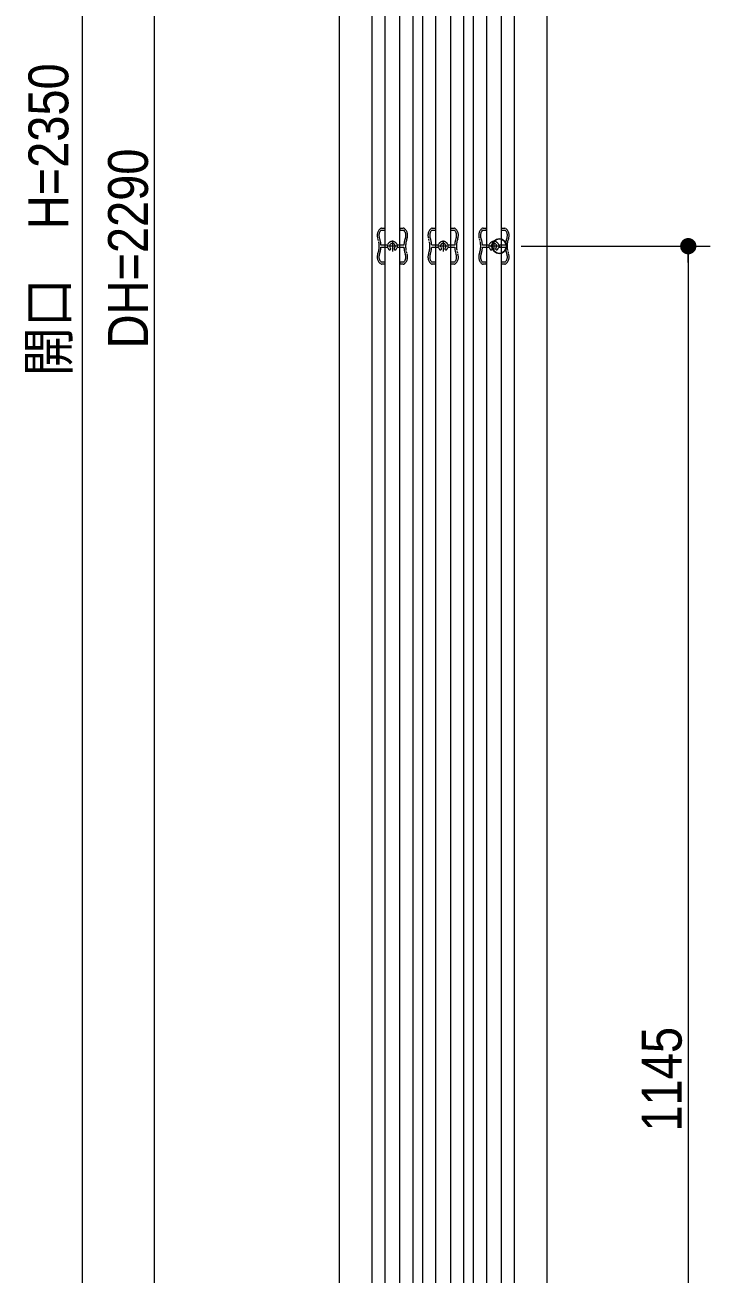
# Model space of a CAD drawing. Units: millimetres, scale not verified. Extents: x -4547 to 4547, y -2305 to 2305.
# Drawn here: x -654 to -181, y -1238 to -377 of the extents above; entities that cross this region are included whole.
import ezdxf
from ezdxf.enums import TextEntityAlignment as Align

# ---------------------------------------------------------------- set-up
doc = ezdxf.new("R2010")
doc.units = ezdxf.units.MM
doc.header["$LTSCALE"] = 20
doc.header["$PDMODE"] = 32
doc.header["$PDSIZE"] = 10
doc.linetypes.add('USER1', pattern=[10.5, 8, -0.5, 0.5, -0.5, 0.5, -0.5])
for name, color, linetype, lineweight in [('0-1_3一般', 7, 'Continuous', 15), ('0-2_2寸法-1', 7, 'Continuous', 15), ('0-3_0', 7, 'Continuous', 25)]:
    doc.layers.add(name, color=color, linetype=linetype, lineweight=lineweight)
doc.layers.add('0-4_Defpoints', color=7, linetype='Continuous')
doc.styles.add('ＭＳ Ｐゴシック', font='')
doc.styles.get('ＭＳ Ｐゴシック').set_extended_font_data('MS PGothic')

# ---------------------------------------------------------------- blocks, each defined once
blk = doc.blocks.new('グループ-5')
at = {"layer": '0-1_3一般', "linetype": 'USER1'}
for p, q in [((18650.1, -9940), (18699.5, -9940)), ((18703.5, -9936), (18703.5, -9920)), ((18907.5, -9920), (18907.5, -9936)), ((18911.5, -9940), (18961, -9940)), ((19350.1, -9940), (19399.5, -9940)), ((19403.5, -9936), (19403.5, -9920)), ((19607.5, -9920), (19607.5, -9936)), ((19611.5, -9940), (19661, -9940)), ((20055.5, -9910), (20049.5, -9910)), ((20050.1, -9940), (20099.5, -9940)), ((20055.5, -9916), (20055.5, -9910)), ((20099.5, -9916), (20055.5, -9916)), ((20103.5, -9936), (20103.5, -9920)), ((20307.5, -9920), (20307.5, -9936)), ((20355.5, -9916), (20311.5, -9916)), ((20311.5, -9940), (20361, -9940)), ((20355.5, -9910), (20355.5, -9916)), ((20361.5, -9910), (20355.5, -9910)), ((18732.7, -10145), (18647, -10145)), ((18805.5, -10086.3), (18805.5, -10233.7)), ((18964.1, -10145), (18878.4, -10145)), ((19432.7, -10145), (19347, -10145)), ((19505.5, -10086.3), (19505.5, -10233.7)), ((19664.1, -10145), (19578.4, -10145)), ((20132.7, -10145), (20047, -10145)), ((20205.5, -10086.3), (20205.5, -10233.7)), ((20364.1, -10145), (20278.4, -10145)), ((18647, -10175), (18732.7, -10175)), ((18879.2, -10160), (18731.8, -10160)), ((18878.4, -10175), (18964.1, -10175)), ((19347, -10175), (19432.7, -10175)), ((19579.2, -10160), (19431.8, -10160)), ((19578.4, -10175), (19664.1, -10175)), ((20047, -10175), (20132.7, -10175)), ((20279.2, -10160), (20131.8, -10160)), ((20278.4, -10175), (20364.1, -10175)), ((18699.5, -10380), (18650.1, -10380)), ((18703.5, -10400), (18703.5, -10384)), ((18907.5, -10384), (18907.5, -10400)), ((18961, -10380), (18911.5, -10380)), ((19399.5, -10380), (19350.1, -10380)), ((19403.5, -10400), (19403.5, -10384)), ((19607.5, -10384), (19607.5, -10400)), ((19661, -10380), (19611.5, -10380)), ((20049.5, -10410), (20055.5, -10410)), ((20099.5, -10380), (20050.1, -10380)), ((20055.5, -10404), (20099.5, -10404)), ((20055.5, -10410), (20055.5, -10404)), ((20103.5, -10400), (20103.5, -10384)), ((20307.5, -10384), (20307.5, -10400)), ((20361, -10380), (20311.5, -10380)), ((20311.5, -10404), (20355.5, -10404)), ((20355.5, -10404), (20355.5, -10410)), ((20355.5, -10410), (20361.5, -10410))]:
    blk.add_line(p, q, dxfattribs=at)
for points in [[(18699.5, -9916), (18655.5, -9916), (18655.5, -9910), (18649.5, -9910)], [(18961.5, -9910), (18955.5, -9910), (18955.5, -9916), (18911.5, -9916)], [(19399.5, -9916), (19355.5, -9916), (19355.5, -9910), (19349.5, -9910)], [(19661.5, -9910), (19655.5, -9910), (19655.5, -9916), (19611.5, -9916)], [(18649.5, -10410), (18655.5, -10410), (18655.5, -10404), (18699.5, -10404)], [(18911.5, -10404), (18955.5, -10404), (18955.5, -10410), (18961.5, -10410)], [(19349.5, -10410), (19355.5, -10410), (19355.5, -10404), (19399.5, -10404)], [(19611.5, -10404), (19655.5, -10404), (19655.5, -10410), (19661.5, -10410)]]:
    blk.add_lwpolyline(points, dxfattribs=at)
for centre, radius, start, end in [((18715.5, -10010.2), 120, 123.36701, 203.55646), ((18715.5, -10010.2), 96, 132.99142, 197.81794), ((18699.5, -9920), 4, 0, 90), ((18699.5, -9936), 4, 270, 0), ((18911.5, -9920), 4, 90, 180), ((18911.5, -9936), 4, 180, 270), ((18895.5, -10010.2), 96, 342.18206, 47.00858), ((18895.5, -10010.2), 120, 336.44354, 56.63299), ((19415.5, -10010.2), 120, 123.36701, 203.55646), ((19415.5, -10010.2), 96, 132.99142, 197.81794), ((19399.5, -9920), 4, 0, 90), ((19399.5, -9936), 4, 270, 0), ((19611.5, -9920), 4, 90, 180), ((19611.5, -9936), 4, 180, 270), ((19595.5, -10010.2), 96, 342.18206, 47.00858), ((19595.5, -10010.2), 120, 336.44354, 56.63299), ((20115.5, -10010.2), 120, 123.36701, 203.55646), ((20115.5, -10010.2), 96, 132.99142, 197.81794), ((20099.5, -9920), 4, 0, 90), ((20099.5, -9936), 4, 270, 0), ((20311.5, -9920), 4, 90, 180), ((20311.5, -9936), 4, 180, 270), ((20295.5, -10010.2), 96, 342.18206, 47.00858), ((20295.5, -10010.2), 120, 336.44354, 56.63299), ((18323.3, -10160), 300, 340.15929, 19.84071), ((18323.3, -10160), 324, 2.65353, 21.81556), ((18732.7, -10135), 10, 270, 341.05409), ((18805.5, -10160), 67, 18.94591, 161.05409), ((18805.5, -10160), 38, 316.03297, 223.96703), ((18878.4, -10135), 10, 198.94591, 270), ((19287.7, -10160), 324, 158.18444, 177.34647), ((19287.7, -10160), 300, 160.15929, 199.84071), ((19023.3, -10160), 300, 340.15929, 19.84071), ((19023.3, -10160), 324, 2.65353, 21.81556), ((19432.7, -10135), 10, 270, 341.05409), ((19505.5, -10160), 67, 18.94591, 161.05409), ((19505.5, -10160), 38, 316.03297, 223.96703), ((19578.4, -10135), 10, 198.94591, 270), ((19987.7, -10160), 324, 158.18444, 177.34647), ((19987.7, -10160), 300, 160.15929, 199.84071), ((19723.3, -10160), 300, 340.15929, 19.84071), ((19723.3, -10160), 324, 2.65353, 21.81556), ((20132.7, -10135), 10, 270, 341.05409), ((20205.5, -10160), 67, 18.94591, 161.05409), ((20205.5, -10160), 38, 316.03297, 223.96703), ((20278.4, -10135), 10, 198.94591, 270), ((20687.7, -10160), 324, 158.18444, 177.34647), ((20687.7, -10160), 300, 160.15929, 199.84071), ((18715.5, -10309.7), 120, 156.44354, 236.63299), ((18715.5, -10309.7), 96, 156.01368, 227.00858), ((18323.3, -10160), 324, 340.0113, 357.34647), ((18732.7, -10185), 10, 18.94591, 90), ((18805.5, -10160), 67, 198.94591, 223.96703), ((18767.7, -10196.4), 14.5, 223.96703, 43.96703), ((18843.3, -10196.4), 14.5, 136.03297, 316.03297), ((18805.5, -10160), 67, 316.03297, 341.05409), ((18878.4, -10185), 10, 90, 161.05409), ((18895.5, -10309.7), 96, 312.99142, 23.98632), ((18895.5, -10309.7), 120, 303.36701, 23.55646), ((19287.7, -10160), 324, 182.65353, 199.9887), ((19415.5, -10309.7), 120, 156.44354, 236.63299), ((19415.5, -10309.7), 96, 156.01368, 227.00858), ((19023.3, -10160), 324, 340.0113, 357.34647), ((19432.7, -10185), 10, 18.94591, 90), ((19505.5, -10160), 67, 198.94591, 223.96703), ((19467.7, -10196.4), 14.5, 223.96703, 43.96703), ((19543.3, -10196.4), 14.5, 136.03297, 316.03297), ((19505.5, -10160), 67, 316.03297, 341.05409), ((19578.4, -10185), 10, 90, 161.05409), ((19595.5, -10309.7), 96, 312.99142, 23.98632), ((19595.5, -10309.7), 120, 303.36701, 23.55646), ((19987.7, -10160), 324, 182.65353, 199.9887), ((20115.5, -10309.7), 120, 156.44354, 236.63299), ((20115.5, -10309.7), 96, 156.01368, 227.00858), ((19723.3, -10160), 324, 340.0113, 357.34647), ((20132.7, -10185), 10, 18.94591, 90), ((20205.5, -10160), 67, 198.94591, 223.96703), ((20167.7, -10196.4), 14.5, 223.96703, 43.96703), ((20243.3, -10196.4), 14.5, 136.03297, 316.03297), ((20205.5, -10160), 67, 316.03297, 341.05409), ((20278.4, -10185), 10, 90, 161.05409), ((20295.5, -10309.7), 96, 312.99142, 23.98632), ((20295.5, -10309.7), 120, 303.36701, 23.55646), ((20687.7, -10160), 324, 182.65353, 199.9887), ((18699.5, -10384), 4, 0, 90), ((18699.5, -10400), 4, 270, 0), ((18911.5, -10384), 4, 90, 180), ((18911.5, -10400), 4, 180, 270), ((19399.5, -10384), 4, 0, 90), ((19399.5, -10400), 4, 270, 0), ((19611.5, -10384), 4, 90, 180), ((19611.5, -10400), 4, 180, 270), ((20099.5, -10384), 4, 0, 90), ((20099.5, -10400), 4, 270, 0), ((20311.5, -10384), 4, 90, 180), ((20311.5, -10400), 4, 180, 270)]:
    blk.add_arc(centre, radius, start, end, dxfattribs=at)
blk = doc.blocks.new('グループ-25')
at = {"layer": '0-1_3一般'}
for p, q in [((18525.5, -33060), (18525.5, 12740)), ((18705.5, -33060), (18705.5, 12740)), ((18905.5, 12740), (18905.5, -33060)), ((19085.5, 12740), (19085.5, -33060)), ((19225.5, -33060), (19225.5, 12740)), ((19405.5, -33060), (19405.5, 12740)), ((19605.5, 12740), (19605.5, -33060)), ((19785.5, 12740), (19785.5, -33060)), ((19925.5, -33060), (19925.5, 12740)), ((20105.5, -33060), (20105.5, 12740)), ((20305.5, 12740), (20305.5, -33060)), ((20485.5, 12740), (20485.5, -33060))]:
    blk.add_line(p, q, dxfattribs=at)
blk = doc.blocks.new('グループ-35')
at = {"layer": '0-1_3一般'}
for p, q in [((18075.5, -33290), (18075.5, 14770)), ((20935.5, 14770), (20935.5, -33290))]:
    blk.add_line(p, q, dxfattribs=at)
blk = doc.blocks.new('グループ-40')
at = {"layer": '0-1_3一般'}
for name in ['グループ-35', 'グループ-25', 'グループ-5']:
    blk.add_blockref(name, (0, 0), dxfattribs=at)
blk = doc.blocks.new('_Dot')
at = {"layer": '0-3_0'}
blk.add_line((-10, 0), (-20, 0), dxfattribs=at)
for points in [[(0, 0), (-10, 0), (-9.92, 1.25)], [(0, 0), (-9.92, -1.25), (-10, 0)], [(0, 0), (-9.92, 1.25), (-9.69, 2.49)], [(0, 0), (-9.69, -2.49), (-9.92, -1.25)], [(0, 0), (-9.69, 2.49), (-9.3, 3.68)], [(0, 0), (-9.3, -3.68), (-9.69, -2.49)], [(0, 0), (-9.3, 3.68), (-8.76, 4.82)], [(0, 0), (-8.76, -4.82), (-9.3, -3.68)], [(0, 0), (-8.76, 4.82), (-8.09, 5.88)], [(0, 0), (-8.09, -5.88), (-8.76, -4.82)], [(0, 0), (-8.09, 5.88), (-7.29, 6.85)], [(0, 0), (-7.29, -6.85), (-8.09, -5.88)], [(0, 0), (-7.29, 6.85), (-6.37, 7.71)], [(0, 0), (-6.37, -7.71), (-7.29, -6.85)], [(0, 0), (-6.37, 7.71), (-5.36, 8.44)], [(0, 0), (-5.36, -8.44), (-6.37, -7.71)], [(0, 0), (-5.36, 8.44), (-4.26, 9.05)], [(0, 0), (-4.26, -9.05), (-5.36, -8.44)], [(0, 0), (-4.26, 9.05), (-3.09, 9.51)], [(0, 0), (-3.09, -9.51), (-4.26, -9.05)], [(0, 0), (-3.09, 9.51), (-1.87, 9.82)], [(0, 0), (-1.87, -9.82), (-3.09, -9.51)], [(0, 0), (-1.87, 9.82), (-0.63, 9.98)], [(0, 0), (-0.63, -9.98), (-1.87, -9.82)], [(0, 0), (-0.63, 9.98), (0.63, 9.98)], [(0, 0), (0.63, -9.98), (-0.63, -9.98)], [(0, 0), (0.63, 9.98), (1.87, 9.82)], [(0, 0), (1.87, 9.82), (3.09, 9.51)], [(0, 0), (3.09, 9.51), (4.26, 9.05)], [(0, 0), (4.26, 9.05), (5.36, 8.44)], [(0, 0), (5.36, 8.44), (6.37, 7.71)], [(0, 0), (6.37, 7.71), (7.29, 6.85)], [(0, 0), (7.29, 6.85), (8.09, 5.88)], [(0, 0), (8.09, 5.88), (8.76, 4.82)], [(0, 0), (8.76, 4.82), (9.3, 3.68)], [(0, 0), (9.3, 3.68), (9.69, 2.49)], [(0, 0), (9.69, 2.49), (9.92, 1.25)], [(0, 0), (9.92, 1.25), (10, 0)], [(0, 0), (1.87, -9.82), (0.63, -9.98)], [(0, 0), (3.09, -9.51), (1.87, -9.82)], [(0, 0), (4.26, -9.05), (3.09, -9.51)], [(0, 0), (5.36, -8.44), (4.26, -9.05)], [(0, 0), (6.37, -7.71), (5.36, -8.44)], [(0, 0), (7.29, -6.85), (6.37, -7.71)], [(0, 0), (8.09, -5.88), (7.29, -6.85)], [(0, 0), (8.76, -4.82), (8.09, -5.88)], [(0, 0), (9.3, -3.68), (8.76, -4.82)], [(0, 0), (9.69, -2.49), (9.3, -3.68)], [(0, 0), (9.92, -1.25), (9.69, -2.49)], [(0, 0), (10, 0), (9.92, -1.25)]]:
    blk.add_solid(points, dxfattribs=at)

msp = doc.modelspace()

# ---------------------------------------------------------------- linework, layer by layer
at = {"layer": '0-2_2寸法-1'}
for p, q in [((-614.35, 652.86), (-614.35, -1674.63)), ((-564.35, -1663.13), (-564.35, 604.36)), ((-311.66, -529.39), (-181.35, -529.39)), ((-196.35, -540.64), (-196.35, -1663.13))]:
    msp.add_line(p, q, dxfattribs=at)
at = {"layer": '0-4_Defpoints'}
msp.add_point((-326.66, -529.39), dxfattribs=at)

# ---------------------------------------------------------------- block references
at = {"layer": '0-1_3一般', "xscale": 0.05, "yscale": 0.05}
msp.add_blockref('グループ-40', (-1340.62, -21.39), dxfattribs=at)
at = {"layer": '0-2_2寸法-1', "xscale": 0.5627563, "yscale": 0.5627563, "rotation": 90}
msp.add_blockref('_Dot', (-196.35, -529.39), dxfattribs=at)

# ---------------------------------------------------------------- texts
at = {"layer": '0-2_2寸法-1', "style": 'ＭＳ Ｐゴシック', "width": 0.9}
for s, height, p in [('開口\u3000H=2350', 27.51, (-615.53, -619.03)), ('DH=2290', 27.51, (-560.63, -599.85)), ('1145', 27.57, (-192.63, -1139.78))]:
    msp.add_text(s, height=height, rotation=90, dxfattribs=at).set_placement(p, align=Align.BOTTOM_LEFT)

doc.saveas('drawing.dxf')
